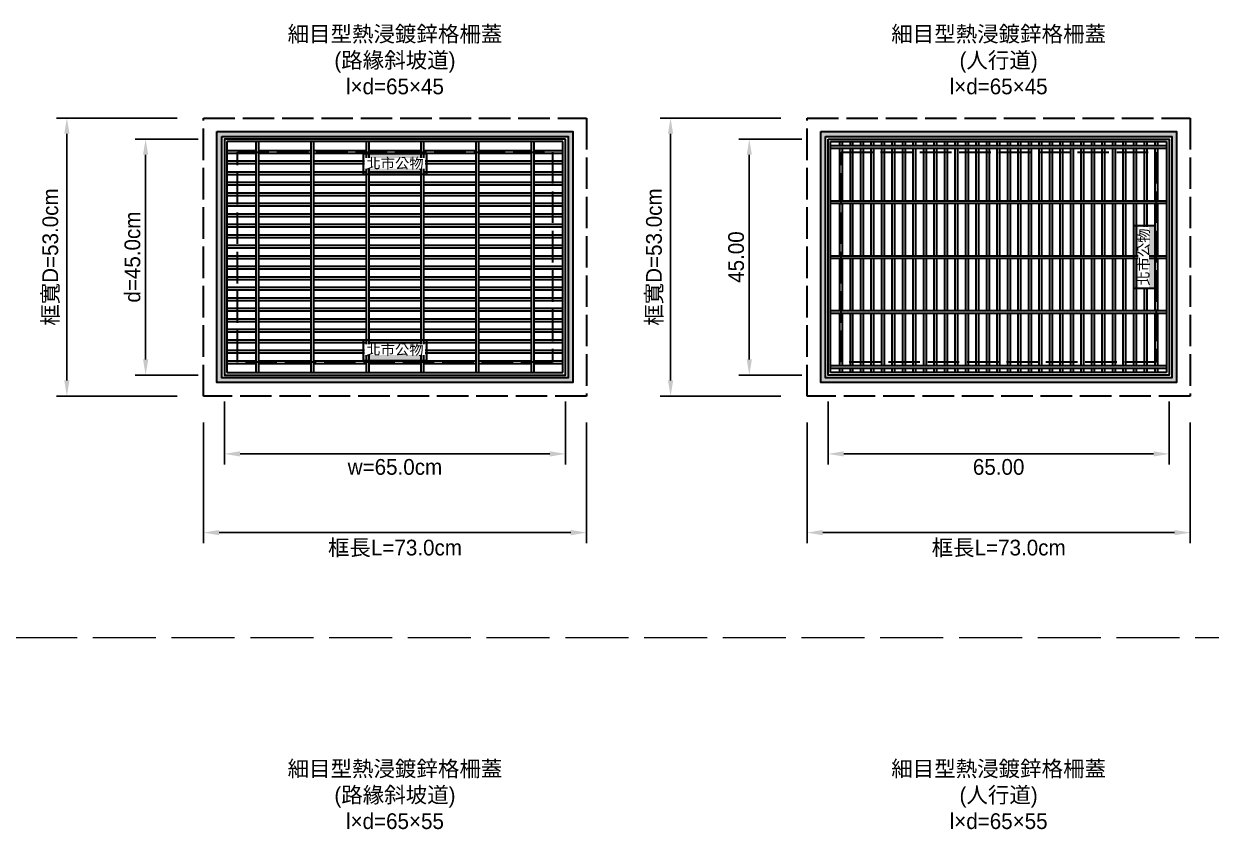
# Model space of a CAD drawing. Extents: x -8920 to 1950, y -2159 to 466.
# Drawn here: x 510.5 to 736.7, y -169.2 to -15.7 of the extents above; entities that cross this region are included whole.
import ezdxf

# ---------------------------------------------------------------- set-up
doc = ezdxf.new("R2010")
doc.units = 0
doc.header["$MEASUREMENT"] = 0
doc.linetypes.add('ACAD_ISO02W100', pattern=[15, 12, -3])
doc.layers.add('一、4.基本-隱藏', color=9, linetype='ACAD_ISO02W100', lineweight=20, plot=False)
doc.layers.add('三、3.文字-註解文字', color=2, linetype='Continuous')
doc.layers.add('二、6.繪圖-其他施作項目', color=35, linetype='Continuous', lineweight=30)
doc.styles.get("Standard").update_dxf_attribs({"font": 'kaiu.ttf', "height": 2})
doc.styles.add('註解文字', font='MS PGothic.ttf', dxfattribs={"height": 3})
doc.dimstyles.new('註解文字', dxfattribs={"dimtxt": 3, "dimasz": 3, "dimexe": 2, "dimexo": 5, "dimgap": 1, "dimtad": 2, "dimzin": 0, "dimdsep": 46, "dimtxsty": '註解文字', "dimcen": 0.1, "dimclrd": 144, "dimclre": 144, "dimclrt": 256, "dimadec": 0, "dimazin": 0, "dimtfac": 1, "dimtofl": 0, "dimtmove": 0, "dimatfit": 3, "dimfxl": 15, "dimtolj": 1, "dimtzin": 0, "dimlwd": -1, "dimlwe": -1, "dimarcsym": 1})

# ---------------------------------------------------------------- blocks, each defined once
blk = doc.blocks.new('*D10')
at = {"layer": 'Defpoints', "color": 0, "transparency": 16777216}
for p in [(548.72, -37.69), (533.72, -82.69), (548.72, -82.69)]:
    blk.add_point(p, dxfattribs=at)
at = {"layer": '三、3.文字-註解文字', "color": 144, "transparency": 16777216}
for p, q in [((543.72, -37.69), (531.72, -37.69)), ((533.72, -40.69), (533.72, -79.69)), ((543.72, -82.69), (531.72, -82.69))]:
    blk.add_line(p, q, dxfattribs=at)
for points in [[(533.22, -40.69), (534.22, -40.69), (533.72, -37.69)], [(533.22, -79.69), (534.22, -79.69), (533.72, -82.69)]]:
    blk.add_solid(points, dxfattribs=at)
at = {"layer": '三、3.文字-註解文字', "transparency": 16777216, "insert": (531.22, -60.19), "char_height": 3, "attachment_point": 5, "rotation": 90, "style": '註解文字'}
blk.add_mtext('\\A1;{\\fMS PGothic|b0|i0|c128|p34;d=45.0cm}', dxfattribs=at)
blk = doc.blocks.new('*D11')
at = {"layer": 'Defpoints', "color": 0, "transparency": 16777216}
for p in [(548.72, -82.69), (613.72, -82.69), (548.72, -97.69)]:
    blk.add_point(p, dxfattribs=at)
at = {"layer": '三、3.文字-註解文字', "color": 144, "transparency": 16777216}
for p, q in [((548.72, -87.69), (548.72, -99.69)), ((613.72, -87.69), (613.72, -99.69)), ((610.72, -97.69), (551.72, -97.69))]:
    blk.add_line(p, q, dxfattribs=at)
for points in [[(551.72, -97.19), (551.72, -98.19), (548.72, -97.69)], [(610.72, -97.19), (610.72, -98.19), (613.72, -97.69)]]:
    blk.add_solid(points, dxfattribs=at)
at = {"layer": '三、3.文字-註解文字', "transparency": 16777216, "insert": (581.22, -100.19), "char_height": 3, "attachment_point": 5, "style": '註解文字'}
blk.add_mtext('\\A1;{\\fMS PGothic|b0|i0|c128|p34;w=65.0cm}', dxfattribs=at)
blk = doc.blocks.new('*D16')
at = {"layer": 'Defpoints', "color": 0, "transparency": 16777216}
for p in [(663.72, -37.69), (648.72, -82.69), (663.72, -82.69)]:
    blk.add_point(p, dxfattribs=at)
at = {"layer": '三、3.文字-註解文字', "color": 144, "transparency": 16777216}
for p, q in [((658.72, -37.69), (646.72, -37.69)), ((648.72, -40.69), (648.72, -79.69)), ((658.72, -82.69), (646.72, -82.69))]:
    blk.add_line(p, q, dxfattribs=at)
for points in [[(648.22, -40.69), (649.22, -40.69), (648.72, -37.69)], [(648.22, -79.69), (649.22, -79.69), (648.72, -82.69)]]:
    blk.add_solid(points, dxfattribs=at)
at = {"layer": '三、3.文字-註解文字', "transparency": 16777216, "insert": (646.22, -60.19), "char_height": 3, "attachment_point": 5, "rotation": 90, "style": '註解文字'}
blk.add_mtext('\\A1;45.00', dxfattribs=at)
blk = doc.blocks.new('*D17')
at = {"layer": 'Defpoints', "color": 0, "transparency": 16777216}
for p in [(663.72, -82.69), (728.72, -82.69), (663.72, -97.69)]:
    blk.add_point(p, dxfattribs=at)
at = {"layer": '三、3.文字-註解文字', "color": 144, "transparency": 16777216}
for p, q in [((663.72, -87.69), (663.72, -99.69)), ((728.72, -87.69), (728.72, -99.69)), ((725.72, -97.69), (666.72, -97.69))]:
    blk.add_line(p, q, dxfattribs=at)
for points in [[(666.72, -97.19), (666.72, -98.19), (663.72, -97.69)], [(725.72, -97.19), (725.72, -98.19), (728.72, -97.69)]]:
    blk.add_solid(points, dxfattribs=at)
at = {"layer": '三、3.文字-註解文字', "transparency": 16777216, "insert": (696.22, -100.19), "char_height": 3, "attachment_point": 5, "style": '註解文字'}
blk.add_mtext('\\A1;65.00', dxfattribs=at)
blk = doc.blocks.new('*D24')
at = {"layer": 'Defpoints', "color": 0, "transparency": 16777216}
for p in [(544.72, -86.69), (617.72, -86.69), (617.72, -112.69)]:
    blk.add_point(p, dxfattribs=at)
at = {"layer": '三、3.文字-註解文字', "color": 144, "transparency": 16777216}
for p, q in [((544.72, -91.69), (544.72, -114.69)), ((617.72, -91.69), (617.72, -114.69)), ((547.72, -112.69), (614.72, -112.69))]:
    blk.add_line(p, q, dxfattribs=at)
for points in [[(547.72, -112.19), (547.72, -113.19), (544.72, -112.69)], [(614.72, -112.19), (614.72, -113.19), (617.72, -112.69)]]:
    blk.add_solid(points, dxfattribs=at)
at = {"layer": '三、3.文字-註解文字', "transparency": 16777216, "insert": (581.22, -115.71), "char_height": 3, "attachment_point": 5, "style": '註解文字'}
blk.add_mtext('\\A1;框長L=73.0cm', dxfattribs=at)
blk = doc.blocks.new('*D25')
at = {"layer": 'Defpoints', "color": 0, "transparency": 16777216}
for p in [(659.72, -33.69), (633.72, -86.69), (659.72, -86.69)]:
    blk.add_point(p, dxfattribs=at)
at = {"layer": '三、3.文字-註解文字', "color": 144, "transparency": 16777216}
for p, q in [((654.72, -33.69), (631.72, -33.69)), ((633.72, -36.69), (633.72, -83.69)), ((654.72, -86.69), (631.72, -86.69))]:
    blk.add_line(p, q, dxfattribs=at)
for points in [[(633.22, -36.69), (634.22, -36.69), (633.72, -33.69)], [(633.22, -83.69), (634.22, -83.69), (633.72, -86.69)]]:
    blk.add_solid(points, dxfattribs=at)
at = {"layer": '三、3.文字-註解文字', "transparency": 16777216, "insert": (630.72, -60.19), "char_height": 3, "attachment_point": 5, "rotation": 90, "style": '註解文字'}
blk.add_mtext('\\A1;框寬D=53.0cm', dxfattribs=at)
blk = doc.blocks.new('*D26')
at = {"layer": 'Defpoints', "color": 0, "transparency": 16777216}
for p in [(659.72, -86.69), (732.72, -86.69), (732.72, -112.69)]:
    blk.add_point(p, dxfattribs=at)
at = {"layer": '三、3.文字-註解文字', "color": 144, "transparency": 16777216}
for p, q in [((659.72, -91.69), (659.72, -114.69)), ((732.72, -91.69), (732.72, -114.69)), ((662.72, -112.69), (729.72, -112.69))]:
    blk.add_line(p, q, dxfattribs=at)
for points in [[(662.72, -112.19), (662.72, -113.19), (659.72, -112.69)], [(729.72, -112.19), (729.72, -113.19), (732.72, -112.69)]]:
    blk.add_solid(points, dxfattribs=at)
at = {"layer": '三、3.文字-註解文字', "transparency": 16777216, "insert": (696.22, -115.71), "char_height": 3, "attachment_point": 5, "style": '註解文字'}
blk.add_mtext('\\A1;框長L=73.0cm', dxfattribs=at)
blk = doc.blocks.new('*D37')
at = {"layer": 'Defpoints', "color": 0, "transparency": 16777216}
for p in [(544.72, -33.69), (518.72, -86.69), (544.72, -86.69)]:
    blk.add_point(p, dxfattribs=at)
at = {"layer": '三、3.文字-註解文字', "color": 144, "transparency": 16777216}
for p, q in [((539.72, -33.69), (516.72, -33.69)), ((518.72, -36.69), (518.72, -83.69)), ((539.72, -86.69), (516.72, -86.69))]:
    blk.add_line(p, q, dxfattribs=at)
for points in [[(518.22, -36.69), (519.22, -36.69), (518.72, -33.69)], [(518.22, -83.69), (519.22, -83.69), (518.72, -86.69)]]:
    blk.add_solid(points, dxfattribs=at)
at = {"layer": '三、3.文字-註解文字', "transparency": 16777216, "insert": (515.72, -60.19), "char_height": 3, "attachment_point": 5, "rotation": 90, "style": '註解文字'}
blk.add_mtext('\\A1;框寬D=53.0cm', dxfattribs=at)

msp = doc.modelspace()

# ---------------------------------------------------------------- hatches: boundary and pattern name
at = {"layer": '二、6.繪圖-其他施作項目'}
h = msp.add_hatch(color=256, dxfattribs=at)
h.dxf.hatch_style = 1
h.paths.add_polyline_path([(587.216, -44.44), (587.216, -40.44), (575.216, -40.44), (575.216, -44.44)])
h = msp.add_hatch(color=256, dxfattribs=at)
h.dxf.hatch_style = 1
h.paths.add_polyline_path([(725.966, -54.19), (721.966, -54.19), (721.966, -66.19), (725.966, -66.19)])
h = msp.add_hatch(color=256, dxfattribs=at)
h.dxf.hatch_style = 1
h.paths.add_polyline_path([(587.216, -79.94), (587.216, -75.94), (575.216, -75.94), (575.216, -79.94)])

# ---------------------------------------------------------------- linework, layer by layer
at = {"layer": '一、4.基本-隱藏'}
msp.add_lwpolyline([(148.68, -132.69), (1949.623, -132.69)], dxfattribs=at)
at = {"layer": '二、6.繪圖-其他施作項目'}
for points in [[(613.716, -37.69), (548.716, -37.69), (548.716, -82.69), (613.716, -82.69)], [(663.716, -37.69), (728.716, -37.69), (728.716, -82.69), (663.716, -82.69)], [(575.216, -40.44), (587.216, -40.44), (587.216, -44.44), (575.216, -44.44)], [(721.966, -66.19), (721.966, -54.19), (725.966, -54.19), (725.966, -66.19)], [(575.216, -75.94), (587.216, -75.94), (587.216, -79.94), (575.216, -79.94)]]:
    msp.add_lwpolyline(points, close=True, dxfattribs=at)
for points in [[(613.216, -38.19), (549.216, -38.19)], [(549.216, -38.19), (549.216, -82.19)], [(554.716, -38.19), (554.716, -82.19)], [(555.216, -38.19), (555.216, -82.19)], [(565.216, -38.19), (565.216, -82.19)], [(565.716, -38.19), (565.716, -82.19)], [(575.716, -38.19), (575.716, -82.19)], [(576.216, -38.19), (576.216, -82.19)], [(586.216, -82.19), (586.216, -38.19)], [(586.716, -82.19), (586.716, -38.19)], [(596.716, -82.19), (596.716, -38.19)], [(597.216, -82.19), (597.216, -38.19)], [(607.216, -82.19), (607.216, -38.19)], [(607.716, -82.19), (607.716, -38.19)], [(613.216, -82.19), (613.216, -38.19)], [(664.216, -38.19), (728.216, -38.19)], [(664.216, -82.19), (664.216, -38.19)], [(665.966, -38.94), (665.966, -38.19)], [(666.466, -38.94), (666.466, -38.19)], [(667.966, -38.94), (667.966, -38.19)], [(668.466, -38.94), (668.466, -38.19)], [(669.966, -38.94), (669.966, -38.19)], [(670.466, -38.94), (670.466, -38.19)], [(671.966, -38.94), (671.966, -38.19)], [(672.466, -38.94), (672.466, -38.19)], [(673.966, -38.94), (673.966, -38.19)], [(674.466, -38.94), (674.466, -38.19)], [(675.966, -38.94), (675.966, -38.19)], [(676.466, -38.94), (676.466, -38.19)], [(677.966, -38.94), (677.966, -38.19)], [(678.466, -38.94), (678.466, -38.19)], [(679.966, -38.94), (679.966, -38.19)], [(680.466, -38.94), (680.466, -38.19)], [(681.966, -38.94), (681.966, -38.19)], [(682.466, -38.94), (682.466, -38.19)], [(683.966, -38.94), (683.966, -38.19)], [(684.466, -38.94), (684.466, -38.19)], [(685.966, -38.94), (685.966, -38.19)], [(686.466, -38.94), (686.466, -38.19)], [(687.966, -38.94), (687.966, -38.19)], [(688.466, -38.94), (688.466, -38.19)], [(689.966, -38.94), (689.966, -38.19)], [(690.466, -38.94), (690.466, -38.19)], [(691.966, -38.94), (691.966, -38.19)], [(692.466, -38.94), (692.466, -38.19)], [(693.966, -38.94), (693.966, -38.19)], [(694.466, -38.94), (694.466, -38.19)], [(695.966, -38.94), (695.966, -38.19)], [(696.466, -38.94), (696.466, -38.19)], [(697.966, -38.94), (697.966, -38.19)], [(698.466, -38.94), (698.466, -38.19)], [(699.966, -38.94), (699.966, -38.19)], [(700.466, -38.94), (700.466, -38.19)], [(701.966, -38.94), (701.966, -38.19)], [(702.466, -38.94), (702.466, -38.19)], [(703.966, -38.94), (703.966, -38.19)], [(704.466, -38.94), (704.466, -38.19)], [(705.966, -38.94), (705.966, -38.19)], [(706.466, -38.94), (706.466, -38.19)], [(707.966, -38.94), (707.966, -38.19)], [(708.466, -38.94), (708.466, -38.19)], [(709.966, -38.94), (709.966, -38.19)], [(710.466, -38.94), (710.466, -38.19)], [(711.966, -38.94), (711.966, -38.19)], [(712.466, -38.94), (712.466, -38.19)], [(713.966, -38.94), (713.966, -38.19)], [(714.466, -38.94), (714.466, -38.19)], [(715.966, -38.94), (715.966, -38.19)], [(716.466, -38.94), (716.466, -38.19)], [(717.966, -38.94), (717.966, -38.19)], [(718.466, -38.94), (718.466, -38.19)], [(719.966, -38.94), (719.966, -38.19)], [(720.466, -38.94), (720.466, -38.19)], [(721.966, -38.94), (721.966, -38.19)], [(722.466, -38.94), (722.466, -38.19)], [(723.966, -38.19), (723.966, -38.94)], [(724.466, -38.19), (724.466, -38.94)], [(725.966, -38.19), (725.966, -38.94)], [(726.466, -38.19), (726.466, -38.94)], [(728.216, -38.19), (728.216, -82.19)], [(554.716, -39.94), (549.216, -39.94)], [(554.716, -40.44), (549.216, -40.44)], [(565.216, -39.94), (555.216, -39.94)], [(565.216, -40.44), (555.216, -40.44)], [(575.716, -39.94), (565.716, -39.94)], [(575.716, -40.44), (565.716, -40.44)], [(586.216, -39.94), (576.216, -39.94)], [(586.216, -40.44), (576.216, -40.44)], [(596.716, -39.94), (586.716, -39.94)], [(596.716, -40.44), (586.716, -40.44)], [(607.216, -39.94), (597.216, -39.94)], [(607.216, -40.44), (597.216, -40.44)], [(613.216, -39.94), (607.716, -39.94)], [(613.216, -40.44), (607.716, -40.44)], [(664.216, -38.94), (728.216, -38.94)], [(664.216, -39.44), (728.216, -39.44)], [(665.966, -49.44), (665.966, -39.44)], [(666.466, -49.44), (666.466, -39.44)], [(667.966, -49.44), (667.966, -39.44)], [(668.466, -49.44), (668.466, -39.44)], [(669.966, -49.44), (669.966, -39.44)], [(670.466, -49.44), (670.466, -39.44)], [(671.966, -49.44), (671.966, -39.44)], [(672.466, -49.44), (672.466, -39.44)], [(673.966, -49.44), (673.966, -39.44)], [(674.466, -49.44), (674.466, -39.44)], [(675.966, -49.44), (675.966, -39.44)], [(676.466, -49.44), (676.466, -39.44)], [(677.966, -49.44), (677.966, -39.44)], [(678.466, -49.44), (678.466, -39.44)], [(679.966, -49.44), (679.966, -39.44)], [(680.466, -49.44), (680.466, -39.44)], [(681.966, -49.44), (681.966, -39.44)], [(682.466, -49.44), (682.466, -39.44)], [(683.966, -49.44), (683.966, -39.44)], [(684.466, -49.44), (684.466, -39.44)], [(685.966, -49.44), (685.966, -39.44)], [(686.466, -49.44), (686.466, -39.44)], [(687.966, -49.44), (687.966, -39.44)], [(688.466, -49.44), (688.466, -39.44)], [(689.966, -49.44), (689.966, -39.44)], [(690.466, -49.44), (690.466, -39.44)], [(691.966, -49.44), (691.966, -39.44)], [(692.466, -49.44), (692.466, -39.44)], [(693.966, -49.44), (693.966, -39.44)], [(694.466, -49.44), (694.466, -39.44)], [(695.966, -49.44), (695.966, -39.44)], [(696.466, -49.44), (696.466, -39.44)], [(697.966, -49.44), (697.966, -39.44)], [(698.466, -49.44), (698.466, -39.44)], [(699.966, -49.44), (699.966, -39.44)], [(700.466, -49.44), (700.466, -39.44)], [(701.966, -49.44), (701.966, -39.44)], [(702.466, -49.44), (702.466, -39.44)], [(703.966, -49.44), (703.966, -39.44)], [(704.466, -49.44), (704.466, -39.44)], [(705.966, -49.44), (705.966, -39.44)], [(706.466, -49.44), (706.466, -39.44)], [(707.966, -49.44), (707.966, -39.44)], [(708.466, -49.44), (708.466, -39.44)], [(709.966, -49.44), (709.966, -39.44)], [(710.466, -49.44), (710.466, -39.44)], [(711.966, -49.44), (711.966, -39.44)], [(712.466, -49.44), (712.466, -39.44)], [(713.966, -49.44), (713.966, -39.44)], [(714.466, -49.44), (714.466, -39.44)], [(715.966, -49.44), (715.966, -39.44)], [(716.466, -49.44), (716.466, -39.44)], [(717.966, -49.44), (717.966, -39.44)], [(718.466, -49.44), (718.466, -39.44)], [(719.966, -49.44), (719.966, -39.44)], [(720.466, -49.44), (720.466, -39.44)], [(721.966, -49.44), (721.966, -39.44)], [(722.466, -49.44), (722.466, -39.44)], [(723.966, -39.44), (723.966, -49.44)], [(724.466, -39.44), (724.466, -49.44)], [(725.966, -39.44), (725.966, -49.44)], [(726.466, -39.44), (726.466, -49.44)], [(554.716, -41.94), (549.216, -41.94)], [(554.716, -42.44), (549.216, -42.44)], [(565.216, -41.94), (555.216, -41.94)], [(565.216, -42.44), (555.216, -42.44)], [(575.716, -41.94), (565.716, -41.94)], [(575.716, -42.44), (565.716, -42.44)], [(586.216, -41.94), (576.216, -41.94)], [(586.216, -42.44), (576.216, -42.44)], [(596.716, -41.94), (586.716, -41.94)], [(596.716, -42.44), (586.716, -42.44)], [(607.216, -41.94), (597.216, -41.94)], [(607.216, -42.44), (597.216, -42.44)], [(613.216, -41.94), (607.716, -41.94)], [(613.216, -42.44), (607.716, -42.44)], [(549.216, -43.94), (554.716, -43.94)], [(549.216, -44.44), (554.716, -44.44)], [(555.216, -43.94), (565.216, -43.94)], [(555.216, -44.44), (565.216, -44.44)], [(565.716, -43.94), (575.716, -43.94)], [(565.716, -44.44), (575.716, -44.44)], [(576.216, -43.94), (586.216, -43.94)], [(576.216, -44.44), (586.216, -44.44)], [(586.716, -43.94), (596.716, -43.94)], [(586.716, -44.44), (596.716, -44.44)], [(597.216, -43.94), (607.216, -43.94)], [(597.216, -44.44), (607.216, -44.44)], [(607.716, -43.94), (613.216, -43.94)], [(607.716, -44.44), (613.216, -44.44)], [(549.216, -45.94), (554.716, -45.94)], [(549.216, -46.44), (554.716, -46.44)], [(555.216, -45.94), (565.216, -45.94)], [(555.216, -46.44), (565.216, -46.44)], [(565.716, -45.94), (575.716, -45.94)], [(565.716, -46.44), (575.716, -46.44)], [(576.216, -45.94), (586.216, -45.94)], [(576.216, -46.44), (586.216, -46.44)], [(586.716, -45.94), (596.716, -45.94)], [(586.716, -46.44), (596.716, -46.44)], [(597.216, -45.94), (607.216, -45.94)], [(597.216, -46.44), (607.216, -46.44)], [(607.716, -45.94), (613.216, -45.94)], [(607.716, -46.44), (613.216, -46.44)], [(549.216, -47.94), (554.716, -47.94)], [(549.216, -48.44), (554.716, -48.44)], [(555.216, -47.94), (565.216, -47.94)], [(555.216, -48.44), (565.216, -48.44)], [(565.716, -47.94), (575.716, -47.94)], [(565.716, -48.44), (575.716, -48.44)], [(576.216, -47.94), (586.216, -47.94)], [(576.216, -48.44), (586.216, -48.44)], [(586.716, -47.94), (596.716, -47.94)], [(586.716, -48.44), (596.716, -48.44)], [(597.216, -47.94), (607.216, -47.94)], [(597.216, -48.44), (607.216, -48.44)], [(607.716, -47.94), (613.216, -47.94)], [(607.716, -48.44), (613.216, -48.44)], [(664.216, -49.44), (728.216, -49.44)], [(549.216, -49.94), (554.716, -49.94)], [(549.216, -50.44), (554.716, -50.44)], [(549.216, -51.94), (554.716, -51.94)], [(555.216, -49.94), (565.216, -49.94)], [(555.216, -50.44), (565.216, -50.44)], [(555.216, -51.94), (565.216, -51.94)], [(565.716, -49.94), (575.716, -49.94)], [(565.716, -50.44), (575.716, -50.44)], [(565.716, -51.94), (575.716, -51.94)], [(576.216, -49.94), (586.216, -49.94)], [(576.216, -50.44), (586.216, -50.44)], [(576.216, -51.94), (586.216, -51.94)], [(586.716, -49.94), (596.716, -49.94)], [(586.716, -50.44), (596.716, -50.44)], [(586.716, -51.94), (596.716, -51.94)], [(597.216, -49.94), (607.216, -49.94)], [(597.216, -50.44), (607.216, -50.44)], [(597.216, -51.94), (607.216, -51.94)], [(607.716, -49.94), (613.216, -49.94)], [(607.716, -50.44), (613.216, -50.44)], [(607.716, -51.94), (613.216, -51.94)], [(664.216, -49.94), (728.216, -49.94)], [(665.966, -59.94), (665.966, -49.94)], [(666.466, -59.94), (666.466, -49.94)], [(667.966, -59.94), (667.966, -49.94)], [(668.466, -59.94), (668.466, -49.94)], [(669.966, -59.94), (669.966, -49.94)], [(670.466, -59.94), (670.466, -49.94)], [(671.966, -59.94), (671.966, -49.94)], [(672.466, -59.94), (672.466, -49.94)], [(673.966, -59.94), (673.966, -49.94)], [(674.466, -59.94), (674.466, -49.94)], [(675.966, -59.94), (675.966, -49.94)], [(676.466, -59.94), (676.466, -49.94)], [(677.966, -59.94), (677.966, -49.94)], [(678.466, -59.94), (678.466, -49.94)], [(679.966, -59.94), (679.966, -49.94)], [(680.466, -59.94), (680.466, -49.94)], [(681.966, -59.94), (681.966, -49.94)], [(682.466, -59.94), (682.466, -49.94)], [(683.966, -59.94), (683.966, -49.94)], [(684.466, -59.94), (684.466, -49.94)], [(685.966, -59.94), (685.966, -49.94)], [(686.466, -59.94), (686.466, -49.94)], [(687.966, -59.94), (687.966, -49.94)], [(688.466, -59.94), (688.466, -49.94)], [(689.966, -59.94), (689.966, -49.94)], [(690.466, -59.94), (690.466, -49.94)], [(691.966, -59.94), (691.966, -49.94)], [(692.466, -59.94), (692.466, -49.94)], [(693.966, -59.94), (693.966, -49.94)], [(694.466, -59.94), (694.466, -49.94)], [(695.966, -59.94), (695.966, -49.94)], [(696.466, -59.94), (696.466, -49.94)], [(697.966, -59.94), (697.966, -49.94)], [(698.466, -59.94), (698.466, -49.94)], [(699.966, -59.94), (699.966, -49.94)], [(700.466, -59.94), (700.466, -49.94)], [(701.966, -59.94), (701.966, -49.94)], [(702.466, -59.94), (702.466, -49.94)], [(703.966, -59.94), (703.966, -49.94)], [(704.466, -59.94), (704.466, -49.94)], [(705.966, -59.94), (705.966, -49.94)], [(706.466, -59.94), (706.466, -49.94)], [(707.966, -59.94), (707.966, -49.94)], [(708.466, -59.94), (708.466, -49.94)], [(709.966, -59.94), (709.966, -49.94)], [(710.466, -59.94), (710.466, -49.94)], [(711.966, -59.94), (711.966, -49.94)], [(712.466, -59.94), (712.466, -49.94)], [(713.966, -59.94), (713.966, -49.94)], [(714.466, -59.94), (714.466, -49.94)], [(715.966, -59.94), (715.966, -49.94)], [(716.466, -59.94), (716.466, -49.94)], [(717.966, -59.94), (717.966, -49.94)], [(718.466, -59.94), (718.466, -49.94)], [(719.966, -59.94), (719.966, -49.94)], [(720.466, -59.94), (720.466, -49.94)], [(723.966, -49.94), (723.966, -59.94)], [(724.466, -49.94), (724.466, -59.94)], [(725.966, -49.94), (725.966, -59.94)], [(726.466, -49.94), (726.466, -59.94)], [(549.216, -52.44), (554.716, -52.44)], [(549.216, -53.94), (554.716, -53.94)], [(555.216, -52.44), (565.216, -52.44)], [(555.216, -53.94), (565.216, -53.94)], [(565.716, -52.44), (575.716, -52.44)], [(565.716, -53.94), (575.716, -53.94)], [(576.216, -52.44), (586.216, -52.44)], [(576.216, -53.94), (586.216, -53.94)], [(586.716, -52.44), (596.716, -52.44)], [(586.716, -53.94), (596.716, -53.94)], [(597.216, -52.44), (607.216, -52.44)], [(597.216, -53.94), (607.216, -53.94)], [(607.716, -52.44), (613.216, -52.44)], [(607.716, -53.94), (613.216, -53.94)], [(549.216, -54.44), (554.716, -54.44)], [(549.216, -55.94), (554.716, -55.94)], [(549.216, -56.44), (554.716, -56.44)], [(555.216, -54.44), (565.216, -54.44)], [(555.216, -55.94), (565.216, -55.94)], [(555.216, -56.44), (565.216, -56.44)], [(565.716, -54.44), (575.716, -54.44)], [(565.716, -55.94), (575.716, -55.94)], [(565.716, -56.44), (575.716, -56.44)], [(576.216, -54.44), (586.216, -54.44)], [(576.216, -55.94), (586.216, -55.94)], [(576.216, -56.44), (586.216, -56.44)], [(586.716, -54.44), (596.716, -54.44)], [(586.716, -55.94), (596.716, -55.94)], [(586.716, -56.44), (596.716, -56.44)], [(597.216, -54.44), (607.216, -54.44)], [(597.216, -55.94), (607.216, -55.94)], [(597.216, -56.44), (607.216, -56.44)], [(607.716, -54.44), (613.216, -54.44)], [(607.716, -55.94), (613.216, -55.94)], [(607.716, -56.44), (613.216, -56.44)], [(549.216, -57.94), (554.716, -57.94)], [(549.216, -58.44), (554.716, -58.44)], [(555.216, -57.94), (565.216, -57.94)], [(555.216, -58.44), (565.216, -58.44)], [(565.716, -57.94), (575.716, -57.94)], [(565.716, -58.44), (575.716, -58.44)], [(576.216, -57.94), (586.216, -57.94)], [(576.216, -58.44), (586.216, -58.44)], [(586.716, -57.94), (596.716, -57.94)], [(586.716, -58.44), (596.716, -58.44)], [(597.216, -57.94), (607.216, -57.94)], [(597.216, -58.44), (607.216, -58.44)], [(607.716, -57.94), (613.216, -57.94)], [(607.716, -58.44), (613.216, -58.44)], [(549.216, -59.94), (554.716, -59.94)], [(549.216, -60.44), (554.716, -60.44)], [(555.216, -59.94), (565.216, -59.94)], [(555.216, -60.44), (565.216, -60.44)], [(565.716, -59.94), (575.716, -59.94)], [(565.716, -60.44), (575.716, -60.44)], [(576.216, -59.94), (586.216, -59.94)], [(576.216, -60.44), (586.216, -60.44)], [(586.716, -59.94), (596.716, -59.94)], [(586.716, -60.44), (596.716, -60.44)], [(597.216, -59.94), (607.216, -59.94)], [(597.216, -60.44), (607.216, -60.44)], [(607.716, -59.94), (613.216, -59.94)], [(607.716, -60.44), (613.216, -60.44)], [(664.216, -59.94), (728.216, -59.94)], [(728.216, -60.44), (664.216, -60.44)], [(665.966, -70.44), (665.966, -60.44)], [(666.466, -70.44), (666.466, -60.44)], [(667.966, -70.44), (667.966, -60.44)], [(668.466, -70.44), (668.466, -60.44)], [(669.966, -70.44), (669.966, -60.44)], [(670.466, -70.44), (670.466, -60.44)], [(671.966, -70.44), (671.966, -60.44)], [(672.466, -70.44), (672.466, -60.44)], [(673.966, -70.44), (673.966, -60.44)], [(674.466, -70.44), (674.466, -60.44)], [(675.966, -70.44), (675.966, -60.44)], [(676.466, -70.44), (676.466, -60.44)], [(677.966, -70.44), (677.966, -60.44)], [(678.466, -70.44), (678.466, -60.44)], [(679.966, -70.44), (679.966, -60.44)], [(680.466, -70.44), (680.466, -60.44)], [(681.966, -70.44), (681.966, -60.44)], [(682.466, -70.44), (682.466, -60.44)], [(683.966, -70.44), (683.966, -60.44)], [(684.466, -70.44), (684.466, -60.44)], [(685.966, -70.44), (685.966, -60.44)], [(686.466, -70.44), (686.466, -60.44)], [(687.966, -70.44), (687.966, -60.44)], [(688.466, -70.44), (688.466, -60.44)], [(689.966, -70.44), (689.966, -60.44)], [(690.466, -70.44), (690.466, -60.44)], [(691.966, -70.44), (691.966, -60.44)], [(692.466, -70.44), (692.466, -60.44)], [(693.966, -70.44), (693.966, -60.44)], [(694.466, -70.44), (694.466, -60.44)], [(695.966, -70.44), (695.966, -60.44)], [(696.466, -70.44), (696.466, -60.44)], [(697.966, -70.44), (697.966, -60.44)], [(698.466, -70.44), (698.466, -60.44)], [(699.966, -70.44), (699.966, -60.44)], [(700.466, -70.44), (700.466, -60.44)], [(701.966, -70.44), (701.966, -60.44)], [(702.466, -70.44), (702.466, -60.44)], [(703.966, -70.44), (703.966, -60.44)], [(704.466, -70.44), (704.466, -60.44)], [(705.966, -70.44), (705.966, -60.44)], [(706.466, -70.44), (706.466, -60.44)], [(707.966, -70.44), (707.966, -60.44)], [(708.466, -70.44), (708.466, -60.44)], [(709.966, -70.44), (709.966, -60.44)], [(710.466, -70.44), (710.466, -60.44)], [(711.966, -70.44), (711.966, -60.44)], [(712.466, -70.44), (712.466, -60.44)], [(713.966, -70.44), (713.966, -60.44)], [(714.466, -70.44), (714.466, -60.44)], [(715.966, -70.44), (715.966, -60.44)], [(716.466, -70.44), (716.466, -60.44)], [(717.966, -70.44), (717.966, -60.44)], [(718.466, -70.44), (718.466, -60.44)], [(719.966, -70.44), (719.966, -60.44)], [(720.466, -70.44), (720.466, -60.44)], [(723.966, -60.44), (723.966, -70.44)], [(724.466, -60.44), (724.466, -70.44)], [(725.966, -60.44), (725.966, -70.44)], [(726.466, -60.44), (726.466, -70.44)], [(549.216, -61.94), (554.716, -61.94)], [(549.216, -62.44), (554.716, -62.44)], [(555.216, -61.94), (565.216, -61.94)], [(555.216, -62.44), (565.216, -62.44)], [(565.716, -61.94), (575.716, -61.94)], [(565.716, -62.44), (575.716, -62.44)], [(576.216, -61.94), (586.216, -61.94)], [(576.216, -62.44), (586.216, -62.44)], [(586.716, -61.94), (596.716, -61.94)], [(586.716, -62.44), (596.716, -62.44)], [(597.216, -61.94), (607.216, -61.94)], [(597.216, -62.44), (607.216, -62.44)], [(607.716, -61.94), (613.216, -61.94)], [(607.716, -62.44), (613.216, -62.44)], [(549.216, -63.94), (554.716, -63.94)], [(549.216, -64.44), (554.716, -64.44)], [(555.216, -63.94), (565.216, -63.94)], [(555.216, -64.44), (565.216, -64.44)], [(565.716, -63.94), (575.716, -63.94)], [(565.716, -64.44), (575.716, -64.44)], [(576.216, -63.94), (586.216, -63.94)], [(576.216, -64.44), (586.216, -64.44)], [(586.716, -63.94), (596.716, -63.94)], [(586.716, -64.44), (596.716, -64.44)], [(597.216, -63.94), (607.216, -63.94)], [(597.216, -64.44), (607.216, -64.44)], [(607.716, -63.94), (613.216, -63.94)], [(607.716, -64.44), (613.216, -64.44)], [(549.216, -65.94), (554.716, -65.94)], [(549.216, -66.44), (554.716, -66.44)], [(555.216, -65.94), (565.216, -65.94)], [(555.216, -66.44), (565.216, -66.44)], [(565.716, -65.94), (575.716, -65.94)], [(565.716, -66.44), (575.716, -66.44)], [(576.216, -65.94), (586.216, -65.94)], [(576.216, -66.44), (586.216, -66.44)], [(586.716, -65.94), (596.716, -65.94)], [(586.716, -66.44), (596.716, -66.44)], [(597.216, -65.94), (607.216, -65.94)], [(597.216, -66.44), (607.216, -66.44)], [(607.716, -65.94), (613.216, -65.94)], [(607.716, -66.44), (613.216, -66.44)], [(549.216, -67.94), (554.716, -67.94)], [(549.216, -68.44), (554.716, -68.44)], [(549.216, -69.94), (554.716, -69.94)], [(555.216, -67.94), (565.216, -67.94)], [(555.216, -68.44), (565.216, -68.44)], [(555.216, -69.94), (565.216, -69.94)], [(565.716, -67.94), (575.716, -67.94)], [(565.716, -68.44), (575.716, -68.44)], [(565.716, -69.94), (575.716, -69.94)], [(576.216, -67.94), (586.216, -67.94)], [(576.216, -68.44), (586.216, -68.44)], [(576.216, -69.94), (586.216, -69.94)], [(586.716, -67.94), (596.716, -67.94)], [(586.716, -68.44), (596.716, -68.44)], [(586.716, -69.94), (596.716, -69.94)], [(597.216, -67.94), (607.216, -67.94)], [(597.216, -68.44), (607.216, -68.44)], [(597.216, -69.94), (607.216, -69.94)], [(607.716, -67.94), (613.216, -67.94)], [(607.716, -68.44), (613.216, -68.44)], [(607.716, -69.94), (613.216, -69.94)], [(549.216, -70.44), (554.716, -70.44)], [(549.216, -71.94), (554.716, -71.94)], [(555.216, -70.44), (565.216, -70.44)], [(555.216, -71.94), (565.216, -71.94)], [(565.716, -70.44), (575.716, -70.44)], [(565.716, -71.94), (575.716, -71.94)], [(576.216, -70.44), (586.216, -70.44)], [(576.216, -71.94), (586.216, -71.94)], [(586.716, -70.44), (596.716, -70.44)], [(586.716, -71.94), (596.716, -71.94)], [(597.216, -70.44), (607.216, -70.44)], [(597.216, -71.94), (607.216, -71.94)], [(607.716, -70.44), (613.216, -70.44)], [(607.716, -71.94), (613.216, -71.94)], [(728.216, -70.44), (664.216, -70.44)], [(728.216, -70.94), (664.216, -70.94)], [(665.966, -80.94), (665.966, -70.94)], [(666.466, -80.94), (666.466, -70.94)], [(667.966, -80.94), (667.966, -70.94)], [(668.466, -80.94), (668.466, -70.94)], [(669.966, -80.94), (669.966, -70.94)], [(670.466, -80.94), (670.466, -70.94)], [(671.966, -80.94), (671.966, -70.94)], [(672.466, -80.94), (672.466, -70.94)], [(673.966, -80.94), (673.966, -70.94)], [(674.466, -80.94), (674.466, -70.94)], [(675.966, -80.94), (675.966, -70.94)], [(676.466, -80.94), (676.466, -70.94)], [(677.966, -80.94), (677.966, -70.94)], [(678.466, -80.94), (678.466, -70.94)], [(679.966, -80.94), (679.966, -70.94)], [(680.466, -80.94), (680.466, -70.94)], [(681.966, -80.94), (681.966, -70.94)], [(682.466, -80.94), (682.466, -70.94)], [(683.966, -80.94), (683.966, -70.94)], [(684.466, -80.94), (684.466, -70.94)], [(685.966, -80.94), (685.966, -70.94)], [(686.466, -80.94), (686.466, -70.94)], [(687.966, -80.94), (687.966, -70.94)], [(688.466, -80.94), (688.466, -70.94)], [(689.966, -80.94), (689.966, -70.94)], [(690.466, -80.94), (690.466, -70.94)], [(691.966, -80.94), (691.966, -70.94)], [(692.466, -80.94), (692.466, -70.94)], [(693.966, -80.94), (693.966, -70.94)], [(694.466, -80.94), (694.466, -70.94)], [(695.966, -80.94), (695.966, -70.94)], [(696.466, -80.94), (696.466, -70.94)], [(697.966, -80.94), (697.966, -70.94)], [(698.466, -80.94), (698.466, -70.94)], [(699.966, -80.94), (699.966, -70.94)], [(700.466, -80.94), (700.466, -70.94)], [(701.966, -80.94), (701.966, -70.94)], [(702.466, -80.94), (702.466, -70.94)], [(703.966, -80.94), (703.966, -70.94)], [(704.466, -80.94), (704.466, -70.94)], [(705.966, -80.94), (705.966, -70.94)], [(706.466, -80.94), (706.466, -70.94)], [(707.966, -80.94), (707.966, -70.94)], [(708.466, -80.94), (708.466, -70.94)], [(709.966, -80.94), (709.966, -70.94)], [(710.466, -80.94), (710.466, -70.94)], [(711.966, -80.94), (711.966, -70.94)], [(712.466, -80.94), (712.466, -70.94)], [(713.966, -80.94), (713.966, -70.94)], [(714.466, -80.94), (714.466, -70.94)], [(715.966, -80.94), (715.966, -70.94)], [(716.466, -80.94), (716.466, -70.94)], [(717.966, -80.94), (717.966, -70.94)], [(718.466, -80.94), (718.466, -70.94)], [(719.966, -80.94), (719.966, -70.94)], [(720.466, -80.94), (720.466, -70.94)], [(721.966, -80.94), (721.966, -70.94)], [(722.466, -80.94), (722.466, -70.94)], [(723.966, -70.94), (723.966, -80.94)], [(724.466, -70.94), (724.466, -80.94)], [(725.966, -70.94), (725.966, -80.94)], [(726.466, -70.94), (726.466, -80.94)], [(549.216, -72.44), (554.716, -72.44)], [(549.216, -73.94), (554.716, -73.94)], [(549.216, -74.44), (554.716, -74.44)], [(555.216, -72.44), (565.216, -72.44)], [(555.216, -73.94), (565.216, -73.94)], [(555.216, -74.44), (565.216, -74.44)], [(565.716, -72.44), (575.716, -72.44)], [(565.716, -73.94), (575.716, -73.94)], [(565.716, -74.44), (575.716, -74.44)], [(576.216, -72.44), (586.216, -72.44)], [(576.216, -73.94), (586.216, -73.94)], [(576.216, -74.44), (586.216, -74.44)], [(586.716, -72.44), (596.716, -72.44)], [(586.716, -73.94), (596.716, -73.94)], [(586.716, -74.44), (596.716, -74.44)], [(597.216, -72.44), (607.216, -72.44)], [(597.216, -73.94), (607.216, -73.94)], [(597.216, -74.44), (607.216, -74.44)], [(607.716, -72.44), (613.216, -72.44)], [(607.716, -73.94), (613.216, -73.94)], [(607.716, -74.44), (613.216, -74.44)], [(549.216, -75.94), (554.716, -75.94)], [(549.216, -76.44), (554.716, -76.44)], [(555.216, -75.94), (565.216, -75.94)], [(555.216, -76.44), (565.216, -76.44)], [(565.716, -75.94), (575.716, -75.94)], [(565.716, -76.44), (575.716, -76.44)], [(576.216, -75.94), (586.216, -75.94)], [(576.216, -76.44), (586.216, -76.44)], [(586.716, -75.94), (596.716, -75.94)], [(586.716, -76.44), (596.716, -76.44)], [(597.216, -75.94), (607.216, -75.94)], [(597.216, -76.44), (607.216, -76.44)], [(607.716, -75.94), (613.216, -75.94)], [(607.716, -76.44), (613.216, -76.44)], [(549.216, -77.94), (554.716, -77.94)], [(549.216, -78.44), (554.716, -78.44)], [(555.216, -77.94), (565.216, -77.94)], [(555.216, -78.44), (565.216, -78.44)], [(565.716, -77.94), (575.716, -77.94)], [(565.716, -78.44), (575.716, -78.44)], [(576.216, -77.94), (586.216, -77.94)], [(576.216, -78.44), (586.216, -78.44)], [(586.716, -77.94), (596.716, -77.94)], [(586.716, -78.44), (596.716, -78.44)], [(597.216, -77.94), (607.216, -77.94)], [(597.216, -78.44), (607.216, -78.44)], [(607.716, -77.94), (613.216, -77.94)], [(607.716, -78.44), (613.216, -78.44)], [(549.216, -79.94), (554.716, -79.94)], [(549.216, -80.44), (554.716, -80.44)], [(555.216, -79.94), (565.216, -79.94)], [(555.216, -80.44), (565.216, -80.44)], [(565.716, -79.94), (575.716, -79.94)], [(565.716, -80.44), (575.716, -80.44)], [(576.216, -79.94), (586.216, -79.94)], [(576.216, -80.44), (586.216, -80.44)], [(586.716, -79.94), (596.716, -79.94)], [(586.716, -80.44), (596.716, -80.44)], [(597.216, -79.94), (607.216, -79.94)], [(597.216, -80.44), (607.216, -80.44)], [(607.716, -79.94), (613.216, -79.94)], [(607.716, -80.44), (613.216, -80.44)], [(728.216, -80.94), (664.216, -80.94)], [(549.216, -82.19), (613.216, -82.19)], [(728.216, -81.44), (664.216, -81.44)], [(728.216, -82.19), (664.216, -82.19)], [(665.966, -82.19), (665.966, -81.44)], [(666.466, -82.19), (666.466, -81.44)], [(667.966, -82.19), (667.966, -81.44)], [(668.466, -82.19), (668.466, -81.44)], [(669.966, -82.19), (669.966, -81.44)], [(670.466, -82.19), (670.466, -81.44)], [(671.966, -82.19), (671.966, -81.44)], [(672.466, -82.19), (672.466, -81.44)], [(673.966, -82.19), (673.966, -81.44)], [(674.466, -82.19), (674.466, -81.44)], [(675.966, -82.19), (675.966, -81.44)], [(676.466, -82.19), (676.466, -81.44)], [(677.966, -82.19), (677.966, -81.44)], [(678.466, -82.19), (678.466, -81.44)], [(679.966, -82.19), (679.966, -81.44)], [(680.466, -82.19), (680.466, -81.44)], [(681.966, -82.19), (681.966, -81.44)], [(682.466, -82.19), (682.466, -81.44)], [(683.966, -82.19), (683.966, -81.44)], [(684.466, -82.19), (684.466, -81.44)], [(685.966, -82.19), (685.966, -81.44)], [(686.466, -82.19), (686.466, -81.44)], [(687.966, -82.19), (687.966, -81.44)], [(688.466, -82.19), (688.466, -81.44)], [(689.966, -82.19), (689.966, -81.44)], [(690.466, -82.19), (690.466, -81.44)], [(691.966, -82.19), (691.966, -81.44)], [(692.466, -82.19), (692.466, -81.44)], [(693.966, -82.19), (693.966, -81.44)], [(694.466, -82.19), (694.466, -81.44)], [(695.966, -82.19), (695.966, -81.44)], [(696.466, -82.19), (696.466, -81.44)], [(697.966, -82.19), (697.966, -81.44)], [(698.466, -82.19), (698.466, -81.44)], [(699.966, -82.19), (699.966, -81.44)], [(700.466, -82.19), (700.466, -81.44)], [(701.966, -82.19), (701.966, -81.44)], [(702.466, -82.19), (702.466, -81.44)], [(703.966, -82.19), (703.966, -81.44)], [(704.466, -82.19), (704.466, -81.44)], [(705.966, -82.19), (705.966, -81.44)], [(706.466, -82.19), (706.466, -81.44)], [(707.966, -82.19), (707.966, -81.44)], [(708.466, -82.19), (708.466, -81.44)], [(709.966, -82.19), (709.966, -81.44)], [(710.466, -82.19), (710.466, -81.44)], [(711.966, -82.19), (711.966, -81.44)], [(712.466, -82.19), (712.466, -81.44)], [(713.966, -82.19), (713.966, -81.44)], [(714.466, -82.19), (714.466, -81.44)], [(715.966, -82.19), (715.966, -81.44)], [(716.466, -82.19), (716.466, -81.44)], [(717.966, -82.19), (717.966, -81.44)], [(718.466, -82.19), (718.466, -81.44)], [(719.966, -82.19), (719.966, -81.44)], [(720.466, -82.19), (720.466, -81.44)], [(721.966, -82.19), (721.966, -81.44)], [(722.466, -82.19), (722.466, -81.44)], [(723.966, -81.44), (723.966, -82.19)], [(724.466, -81.44), (724.466, -82.19)], [(725.966, -81.44), (725.966, -82.19)], [(726.466, -81.44), (726.466, -82.19)]]:
    msp.add_lwpolyline(points, dxfattribs=at)

# ---------------------------------------------------------------- texts
at = {"layer": '三、3.文字-註解文字', "char_height": 3, "attachment_point": 5, "style": '註解文字'}
for s, insert in [('{\\fMS PGothic|b0|i0|c128|p34;細目型熱浸鍍鋅格柵蓋\\P(路緣斜坡道)\\P}l{\\fMS PGothic|b0|i0|c128|p34;×d=65×45}', (581.216, -22.69)), ('{\\fMS PGothic|b0|i0|c128|p34;細目型熱浸鍍鋅格柵蓋\\P(人行道)\\P}l{\\fMS PGothic|b0|i0|c128|p34;×d=65×45}', (696.216, -22.69)), ('{\\fMS PGothic|b0|i0|c128|p34;細目型熱浸鍍鋅格柵蓋\\P(路緣斜坡道)\\P}l{\\fMS PGothic|b0|i0|c128|p34;×d=65×55}', (581.216, -162.69)), ('{\\fMS PGothic|b0|i0|c128|p34;細目型熱浸鍍鋅格柵蓋\\P(人行道)\\P}l{\\fMS PGothic|b0|i0|c128|p34;×d=65×55}', (696.216, -162.69))]:
    msp.add_mtext_dynamic_manual_height_columns(s, width=47.50959, gutter_width=15, heights=[0], dxfattribs=dict(at, insert=insert))

# ---------------------------------------------------------------- dimensions: what is measured, and where the dimension line sits
at = {"layer": '三、3.文字-註解文字'}
for base, p1, p2, text, picture, middle in [((518.716, -86.69), (544.716, -33.69), (544.716, -86.69), '框寬D=53.0cm', '*D37', (515.721, -60.19)), ((633.716, -86.69), (659.716, -33.69), (659.716, -86.69), '框寬D=53.0cm', '*D25', (630.721, -60.19)), ((533.716, -82.69), (548.716, -37.69), (548.716, -82.69), '{\\fMS PGothic|b0|i0|c128|p34;d=45.0cm}', '*D10', (531.216, -60.19))]:
    dim = msp.add_linear_dim(base=base, p1=p1, p2=p2, angle=90, text=text, dimstyle='註解文字', dxfattribs=at)
    dim.commit()
    dim.dimension.update_dxf_attribs({"geometry": picture, "text_midpoint": middle})
dim = msp.add_linear_dim(base=(648.716, -82.69), p1=(663.716, -37.69), p2=(663.716, -82.69), angle=90, dimstyle='註解文字', dxfattribs=at)
dim.commit()
dim.dimension.update_dxf_attribs({"geometry": '*D16', "text_midpoint": (646.216, -60.19)})
for base, p1, p2, text, picture, middle in [((548.716, -97.69), (613.716, -82.69), (548.716, -82.69), '{\\fMS PGothic|b0|i0|c128|p34;w=65.0cm}', '*D11', (581.216, -100.19)), ((617.716, -112.69), (544.716, -86.69), (617.716, -86.69), '框長L=73.0cm', '*D24', (581.216, -115.71)), ((732.716, -112.69), (659.716, -86.69), (732.716, -86.69), '框長L=73.0cm', '*D26', (696.216, -115.71))]:
    dim = msp.add_linear_dim(base=base, p1=p1, p2=p2, text=text, dimstyle='註解文字', dxfattribs=at)
    dim.commit()
    dim.dimension.update_dxf_attribs({"geometry": picture, "text_midpoint": middle})
dim = msp.add_linear_dim(base=(663.716, -97.69), p1=(728.716, -82.69), p2=(663.716, -82.69), dimstyle='註解文字', dxfattribs=at)
dim.commit()
dim.dimension.update_dxf_attribs({"geometry": '*D17', "text_midpoint": (696.216, -100.19)})

# ---------------------------------------------------------------- next in the draw order: texts
at = {"layer": '二、6.繪圖-其他施作項目', "char_height": 2, "attachment_point": 5, "bg_fill": 3, "box_fill_scale": 1, "bg_fill_color": 256, "bg_fill_transparency": 0}
for insert in [(581.216, -42.44), (581.216, -77.94)]:
    msp.add_mtext_dynamic_manual_height_columns('北市公物', width=11.50445, gutter_width=10, heights=[0], dxfattribs=dict(at, insert=insert))
at = {"layer": '二、6.繪圖-其他施作項目', "insert": (723.966, -60.19), "char_height": 2, "attachment_point": 5, "rotation": 90, "bg_fill": 3, "box_fill_scale": 1, "bg_fill_color": 256, "bg_fill_transparency": 0}
msp.add_mtext_dynamic_manual_height_columns('北市公物', width=11.50445, gutter_width=10, heights=[0], dxfattribs=at)

# ---------------------------------------------------------------- next in the draw order: hatches: boundary and pattern name
at = {"layer": '二、6.繪圖-其他施作項目'}
h = msp.add_hatch(color=256, dxfattribs=at)
h.dxf.hatch_style = 1
h.paths.add_polyline_path([(547.316, -84.09), (615.116, -84.09), (615.116, -36.29), (547.316, -36.29)])
h.paths.add_polyline_path([(548.216, -83.19), (614.216, -83.19), (614.216, -37.19), (548.216, -37.19)], flags=16)
h.paths.add_polyline_path([(551.216, -40.19), (611.216, -40.19), (611.216, -80.19), (551.216, -80.19)], flags=0)
h = msp.add_hatch(color=256, dxfattribs=at)
h.dxf.hatch_style = 1
h.paths.add_polyline_path([(662.316, -84.09), (730.116, -84.09), (730.116, -36.29), (662.316, -36.29)])
h.paths.add_polyline_path([(663.216, -83.19), (729.216, -83.19), (729.216, -37.19), (663.216, -37.19)], flags=16)
h.paths.add_polyline_path([(666.216, -40.19), (726.216, -40.19), (726.216, -80.19), (666.216, -80.19)], flags=0)

# ---------------------------------------------------------------- next in the draw order: linework, layer by layer
at = {"layer": '二、6.繪圖-其他施作項目', "linetype": 'ACAD_ISO02W100', "ltscale": 0.5}
for points in [[(544.716, -33.69), (617.716, -33.69), (617.716, -86.69), (544.716, -86.69)], [(659.716, -33.69), (732.716, -33.69), (732.716, -86.69), (659.716, -86.69)], [(551.216, -40.19), (611.216, -40.19), (611.216, -80.19), (551.216, -80.19)], [(666.216, -40.19), (726.216, -40.19), (726.216, -80.19), (666.216, -80.19)]]:
    msp.add_lwpolyline(points, close=True, dxfattribs=at)
at = {"layer": '二、6.繪圖-其他施作項目'}
for points in [[(547.316, -36.29), (615.116, -36.29), (615.116, -84.09), (547.316, -84.09)], [(548.216, -37.19), (614.216, -37.19), (614.216, -83.19), (548.216, -83.19)], [(662.316, -36.29), (730.116, -36.29), (730.116, -84.09), (662.316, -84.09)], [(663.216, -37.19), (729.216, -37.19), (729.216, -83.19), (663.216, -83.19)]]:
    msp.add_lwpolyline(points, close=True, dxfattribs=at)
for points in [[(721.966, -59.94), (721.966, -49.94)], [(722.466, -59.94), (722.466, -49.94)], [(721.966, -70.44), (721.966, -60.44)], [(722.466, -70.44), (722.466, -60.44)]]:
    msp.add_lwpolyline(points, dxfattribs=at)

doc.saveas('drawing.dxf')
